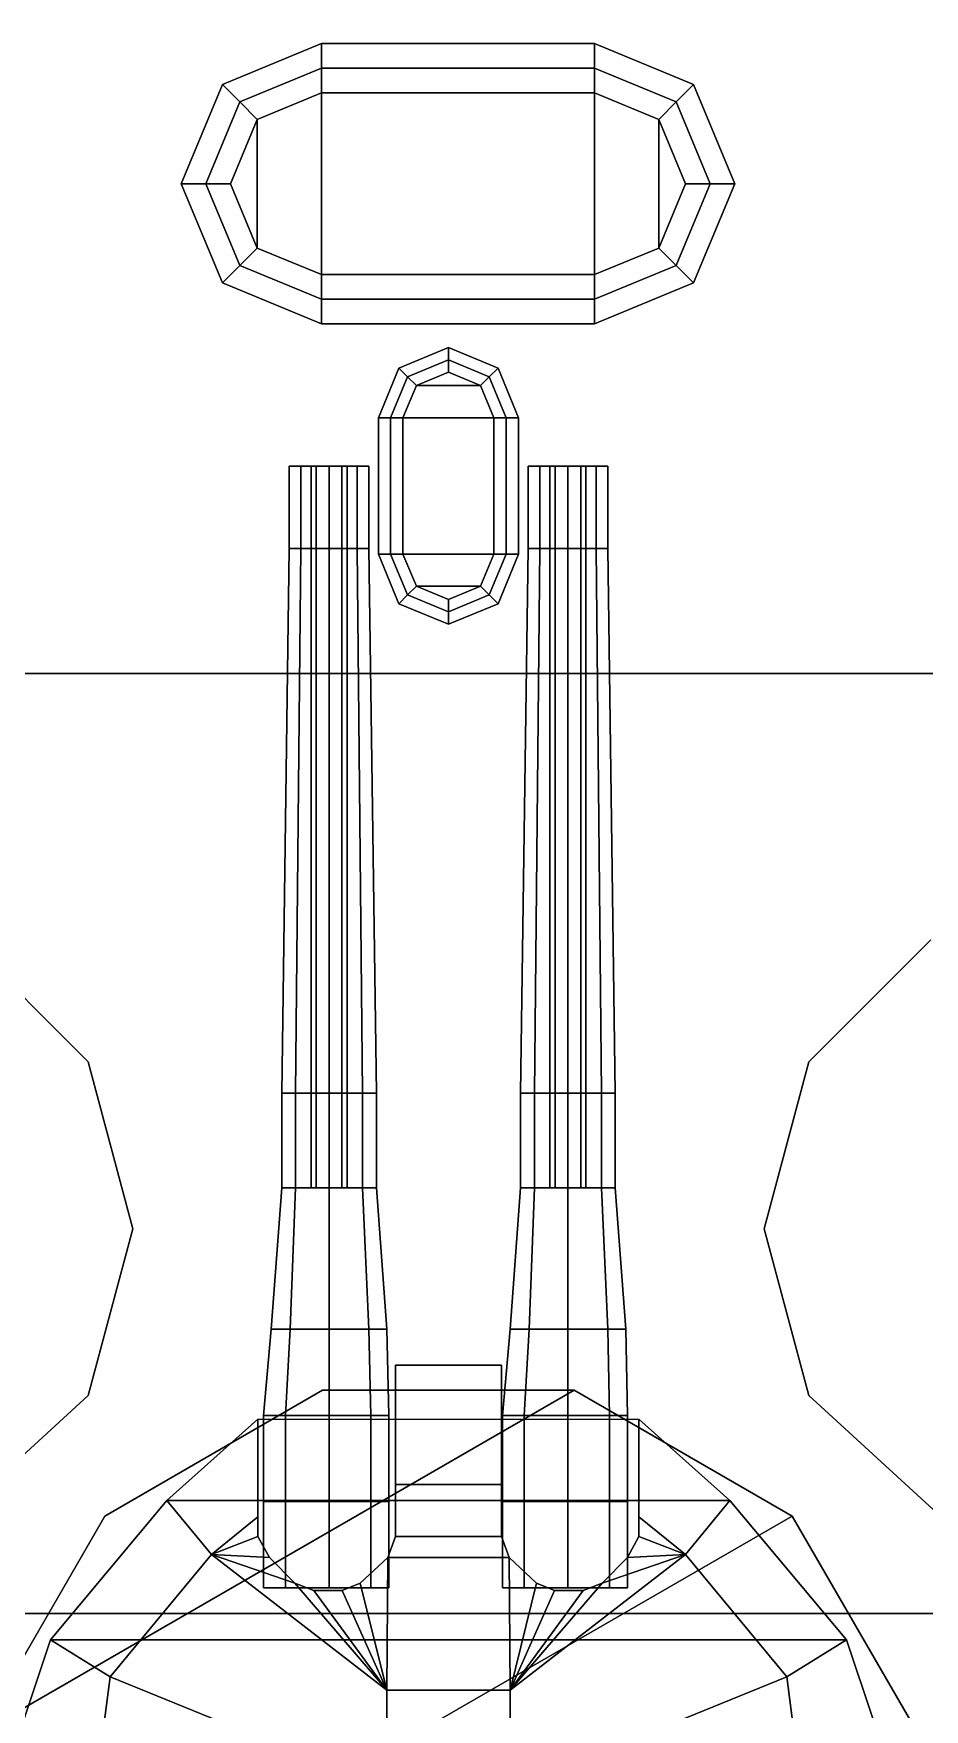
# Model space of a CAD drawing. Header units: millimetres. Extents: x -14 to 14, y -57 to 127.
# Drawn here: x -4.38 to 5.02, y 11.75 to 29.44 of the extents above; entities that cross this region are included whole.
import ezdxf

# ---------------------------------------------------------------- set-up
doc = ezdxf.new("R2010")
doc.units = ezdxf.units.MM
for name, color, linetype in [('boat', 3, 'Continuous'), ('guns', 1, 'Continuous'), ('sleeve', 5, 'Continuous'), ('turret', 2, 'Continuous')]:
    doc.layers.add(name, color=color, linetype=linetype)

msp = doc.modelspace()

# ---------------------------------------------------------------- linework, layer by layer
for points in [[(8.35, 32.66, 4.52), (-8.35, 32.66, 4.52), (-8.84, 22.68, 4.2), (8.84, 22.68, 4.2)], [(-5.71, 32.66, -4.35), (5.71, 32.66, -4.35), (7.12, 22.68, -4.35), (-7.12, 22.68, -4.35)], [(-7.12, 22.68, -4.35), (7.12, 22.68, -4.35), (12.39, 12.76, -4.35), (-12.39, 12.76, -4.35)], [(8.84, 22.68, 4.2), (-8.84, 22.68, 4.2), (-8.84, 12.76, 3.99), (8.84, 12.76, 3.99)], [(-3.802, 18.58, 5.16), (-5.09, 19.868, 5.16), (-5.09, 19.868, 4.14), (-3.802, 18.58, 4.11)], [(-5.09, 19.868, 5.16), (-3.802, 18.58, 5.16), (-3.802, 18.58, 4.11), (-5.09, 19.868, 4.14)], [(3.802, 18.58, 5.16), (5.09, 19.868, 5.16), (5.09, 19.868, 4.14), (3.802, 18.58, 4.11)], [(5.09, 19.868, 5.16), (3.802, 18.58, 5.16), (3.802, 18.58, 4.11), (5.09, 19.868, 4.14)], [(-3.33, 16.82, 5.16), (-3.802, 18.58, 5.16), (-3.802, 18.58, 4.11), (-3.33, 16.82, 4.07)], [(-3.802, 18.58, 5.16), (-3.33, 16.82, 5.16), (-3.33, 16.82, 4.07), (-3.802, 18.58, 4.11)], [(3.33, 16.82, 5.16), (3.802, 18.58, 5.16), (3.802, 18.58, 4.11), (3.33, 16.82, 4.07)], [(3.802, 18.58, 5.16), (3.33, 16.82, 5.16), (3.33, 16.82, 4.07), (3.802, 18.58, 4.11)], [(-3.802, 15.06, 5.16), (-3.33, 16.82, 5.16), (-3.33, 16.82, 4.07), (-3.802, 15.06, 4.03)], [(-3.33, 16.82, 5.16), (-3.802, 15.06, 5.16), (-3.802, 15.06, 4.03), (-3.33, 16.82, 4.07)], [(3.802, 15.06, 5.16), (3.33, 16.82, 5.16), (3.33, 16.82, 4.07), (3.802, 15.06, 4.03)], [(3.33, 16.82, 5.16), (3.802, 15.06, 5.16), (3.802, 15.06, 4.03), (3.33, 16.82, 4.07)], [(-5.24, 13.74, 5), (-3.802, 15.06, 5.16), (-3.802, 15.06, 4.03), (-5.24, 13.74, 4)], [(-3.802, 15.06, 5.16), (-5.24, 13.74, 5), (-5.24, 13.74, 4), (-3.802, 15.06, 4.03)], [(-4.955, 11.488, 9.04), (1.328, 15.115, 9.04), (-1.328, 15.115, 9.04), (-3.627, 13.787, 9.04)], [(-4.955, 8.832, 9.04), (3.627, 13.787, 9.04), (1.328, 15.115, 9.04), (-4.955, 11.488, 9.04)], [(-1.328, 15.115, 3.99), (-3.627, 13.787, 3.99), (-3.627, 13.787, 9.04), (-1.328, 15.115, 9.04)], [(1.328, 15.115, 3.99), (-1.328, 15.115, 3.99), (-1.328, 15.115, 9.04), (1.328, 15.115, 9.04)], [(3.627, 13.787, 3.99), (1.328, 15.115, 3.99), (1.328, 15.115, 9.04), (3.627, 13.787, 9.04)], [(5.24, 13.74, 5), (3.802, 15.06, 5.16), (3.802, 15.06, 4.03), (5.24, 13.74, 4)], [(3.802, 15.06, 5.16), (5.24, 13.74, 5), (5.24, 13.74, 4), (3.802, 15.06, 4.03)], [(-3.627, 6.533, 9.04), (4.955, 11.488, 9.04), (3.627, 13.787, 9.04), (-4.955, 8.832, 9.04)], [(-3.627, 13.787, 3.99), (-4.955, 11.488, 3.99), (-4.955, 11.488, 9.04), (-3.627, 13.787, 9.04)], [(4.955, 11.488, 3.99), (3.627, 13.787, 3.99), (3.627, 13.787, 9.04), (4.955, 11.488, 9.04)], [(-12.39, 12.76, -4.35), (12.39, 12.76, -4.35), (12.39, 2.72, -4.35), (-12.39, 2.72, -4.35)], [(8.84, 12.76, 3.99), (-8.84, 12.76, 3.99), (-8.84, 2.72, 3.99), (8.84, 2.72, 3.99)]]:
    msp.add_3dface(points)
at = {"layer": 'boat'}
for points in [[(-1.34, 29.33, 5.46), (-1.34, 29.33, 5.16), (-2.386, 28.896, 5.16), (-2.386, 28.896, 5.46)], [(-1.34, 29.33, 5.16), (-1.34, 29.07, 5.01), (-2.203, 28.713, 5.01), (-2.386, 28.896, 5.16)], [(-1.34, 29.07, 5.61), (-1.34, 29.33, 5.46), (-2.386, 28.896, 5.46), (-2.203, 28.713, 5.61)], [(-1.34, 29.07, 5.01), (-1.34, 29.33, 4.86), (-2.386, 28.896, 4.86), (-2.203, 28.713, 5.01)], [(-1.34, 29.33, 4.56), (-1.34, 29.07, 4.41), (-2.203, 28.713, 4.41), (-2.386, 28.896, 4.56)], [(-1.34, 29.33, 4.86), (-1.34, 29.33, 4.56), (-2.386, 28.896, 4.56), (-2.386, 28.896, 4.86)], [(-1.34, 29.33, 5.16), (-1.34, 29.33, 5.46), (1.54, 29.33, 5.46), (1.54, 29.33, 5.16)], [(-1.34, 29.33, 5.46), (-1.34, 29.07, 5.61), (1.54, 29.07, 5.61), (1.54, 29.33, 5.46)], [(-1.34, 29.07, 5.01), (-1.34, 29.33, 5.16), (1.54, 29.33, 5.16), (1.54, 29.07, 5.01)], [(-1.34, 29.07, 4.41), (-1.34, 29.33, 4.56), (1.54, 29.33, 4.56), (1.54, 29.07, 4.41)], [(-1.34, 29.33, 4.86), (-1.34, 29.07, 5.01), (1.54, 29.07, 5.01), (1.54, 29.33, 4.86)], [(-1.34, 29.33, 4.56), (-1.34, 29.33, 4.86), (1.54, 29.33, 4.86), (1.54, 29.33, 4.56)], [(2.586, 28.896, 5.46), (2.586, 28.896, 5.16), (1.54, 29.33, 5.16), (1.54, 29.33, 5.46)], [(2.403, 28.713, 5.61), (2.586, 28.896, 5.46), (1.54, 29.33, 5.46), (1.54, 29.07, 5.61)], [(2.586, 28.896, 5.16), (2.403, 28.713, 5.01), (1.54, 29.07, 5.01), (1.54, 29.33, 5.16)], [(2.586, 28.896, 4.56), (2.403, 28.713, 4.41), (1.54, 29.07, 4.41), (1.54, 29.33, 4.56)], [(2.403, 28.713, 5.01), (2.586, 28.896, 4.86), (1.54, 29.33, 4.86), (1.54, 29.07, 5.01)], [(2.586, 28.896, 4.86), (2.586, 28.896, 4.56), (1.54, 29.33, 4.56), (1.54, 29.33, 4.86)], [(-1.34, 29.07, 5.01), (-1.34, 28.81, 5.16), (-2.019, 28.529, 5.16), (-2.203, 28.713, 5.01)], [(-1.34, 28.81, 5.46), (-1.34, 29.07, 5.61), (-2.203, 28.713, 5.61), (-2.019, 28.529, 5.46)], [(-1.34, 28.81, 4.86), (-1.34, 29.07, 5.01), (-2.203, 28.713, 5.01), (-2.019, 28.529, 4.86)], [(-1.34, 29.07, 4.41), (-1.34, 28.81, 4.56), (-2.019, 28.529, 4.56), (-2.203, 28.713, 4.41)], [(-1.34, 29.07, 5.61), (-1.34, 28.81, 5.46), (1.54, 28.81, 5.46), (1.54, 29.07, 5.61)], [(-1.34, 28.81, 5.16), (-1.34, 29.07, 5.01), (1.54, 29.07, 5.01), (1.54, 28.81, 5.16)], [(-1.34, 28.81, 4.56), (-1.34, 29.07, 4.41), (1.54, 29.07, 4.41), (1.54, 28.81, 4.56)], [(-1.34, 29.07, 5.01), (-1.34, 28.81, 4.86), (1.54, 28.81, 4.86), (1.54, 29.07, 5.01)], [(2.219, 28.529, 5.46), (2.403, 28.713, 5.61), (1.54, 29.07, 5.61), (1.54, 28.81, 5.46)], [(2.403, 28.713, 5.01), (2.219, 28.529, 5.16), (1.54, 28.81, 5.16), (1.54, 29.07, 5.01)], [(2.403, 28.713, 4.41), (2.219, 28.529, 4.56), (1.54, 28.81, 4.56), (1.54, 29.07, 4.41)], [(2.219, 28.529, 4.86), (2.403, 28.713, 5.01), (1.54, 29.07, 5.01), (1.54, 28.81, 4.86)], [(-2.386, 28.896, 5.16), (-2.203, 28.713, 5.01), (-2.56, 27.85, 5.01), (-2.82, 27.85, 5.16)], [(-2.386, 28.896, 5.46), (-2.386, 28.896, 5.16), (-2.82, 27.85, 5.16), (-2.82, 27.85, 5.46)], [(-2.203, 28.713, 5.61), (-2.386, 28.896, 5.46), (-2.82, 27.85, 5.46), (-2.56, 27.85, 5.61)], [(-2.203, 28.713, 5.01), (-2.386, 28.896, 4.86), (-2.82, 27.85, 4.86), (-2.56, 27.85, 5.01)], [(-2.386, 28.896, 4.86), (-2.386, 28.896, 4.56), (-2.82, 27.85, 4.56), (-2.82, 27.85, 4.86)], [(-2.386, 28.896, 4.56), (-2.203, 28.713, 4.41), (-2.56, 27.85, 4.41), (-2.82, 27.85, 4.56)], [(2.76, 27.85, 5.61), (3.02, 27.85, 5.46), (2.586, 28.896, 5.46), (2.403, 28.713, 5.61)], [(3.02, 27.85, 5.16), (2.76, 27.85, 5.01), (2.403, 28.713, 5.01), (2.586, 28.896, 5.16)], [(3.02, 27.85, 4.56), (2.76, 27.85, 4.41), (2.403, 28.713, 4.41), (2.586, 28.896, 4.56)], [(2.76, 27.85, 5.01), (3.02, 27.85, 4.86), (2.586, 28.896, 4.86), (2.403, 28.713, 5.01)], [(3.02, 27.85, 5.46), (3.02, 27.85, 5.16), (2.586, 28.896, 5.16), (2.586, 28.896, 5.46)], [(3.02, 27.85, 4.86), (3.02, 27.85, 4.56), (2.586, 28.896, 4.56), (2.586, 28.896, 4.86)], [(-2.203, 28.713, 5.01), (-2.019, 28.529, 5.16), (-2.3, 27.85, 5.16), (-2.56, 27.85, 5.01)], [(-2.019, 28.529, 5.46), (-2.203, 28.713, 5.61), (-2.56, 27.85, 5.61), (-2.3, 27.85, 5.46)], [(-2.019, 28.529, 4.86), (-2.203, 28.713, 5.01), (-2.56, 27.85, 5.01), (-2.3, 27.85, 4.86)], [(-2.203, 28.713, 4.41), (-2.019, 28.529, 4.56), (-2.3, 27.85, 4.56), (-2.56, 27.85, 4.41)], [(-1.34, 28.81, 5.16), (-1.34, 28.81, 5.46), (-2.019, 28.529, 5.46), (-2.019, 28.529, 5.16)], [(-2.019, 27.171, 5.16), (-1.34, 26.89, 5.16), (-1.34, 28.81, 5.16), (-2.019, 28.529, 5.16)], [(-2.019, 28.529, 5.16), (-1.34, 28.81, 5.16), (-1.34, 26.89, 5.16), (-2.019, 27.171, 5.16)], [(-1.34, 28.81, 4.56), (-1.34, 28.81, 4.86), (-2.019, 28.529, 4.86), (-2.019, 28.529, 4.56)], [(-1.34, 28.81, 5.46), (-1.34, 28.81, 5.16), (1.54, 28.81, 5.16), (1.54, 28.81, 5.46)], [(-1.34, 28.81, 5.16), (1.54, 28.81, 5.16), (1.54, 26.89, 5.16), (-1.34, 26.89, 5.16)], [(-1.34, 26.89, 5.16), (1.54, 26.89, 5.16), (1.54, 28.81, 5.16), (-1.34, 28.81, 5.16)], [(-1.34, 28.81, 4.86), (-1.34, 28.81, 4.56), (1.54, 28.81, 4.56), (1.54, 28.81, 4.86)], [(2.219, 28.529, 5.16), (2.219, 28.529, 5.46), (1.54, 28.81, 5.46), (1.54, 28.81, 5.16)], [(2.219, 28.529, 5.16), (1.54, 28.81, 5.16), (1.54, 26.89, 5.16), (2.219, 27.171, 5.16)], [(2.219, 27.171, 5.16), (1.54, 26.89, 5.16), (1.54, 28.81, 5.16), (2.219, 28.529, 5.16)], [(2.219, 28.529, 4.56), (2.219, 28.529, 4.86), (1.54, 28.81, 4.86), (1.54, 28.81, 4.56)], [(2.5, 27.85, 5.46), (2.76, 27.85, 5.61), (2.403, 28.713, 5.61), (2.219, 28.529, 5.46)], [(2.76, 27.85, 5.01), (2.5, 27.85, 5.16), (2.219, 28.529, 5.16), (2.403, 28.713, 5.01)], [(2.76, 27.85, 4.41), (2.5, 27.85, 4.56), (2.219, 28.529, 4.56), (2.403, 28.713, 4.41)], [(2.5, 27.85, 4.86), (2.76, 27.85, 5.01), (2.403, 28.713, 5.01), (2.219, 28.529, 4.86)], [(-2.019, 28.529, 5.16), (-2.019, 28.529, 5.46), (-2.3, 27.85, 5.46), (-2.3, 27.85, 5.16)], [(-2.3, 27.85, 5.16), (-2.019, 28.529, 5.16), (-2.019, 27.171, 5.16), (-2.3, 27.85, 5.16)], [(-2.3, 27.85, 5.16), (-2.019, 27.171, 5.16), (-2.019, 28.529, 5.16), (-2.3, 27.85, 5.16)], [(-2.019, 28.529, 4.56), (-2.019, 28.529, 4.86), (-2.3, 27.85, 4.86), (-2.3, 27.85, 4.56)], [(2.5, 27.85, 5.16), (2.5, 27.85, 5.46), (2.219, 28.529, 5.46), (2.219, 28.529, 5.16)], [(2.5, 27.85, 5.16), (2.219, 28.529, 5.16), (2.219, 27.171, 5.16), (2.5, 27.85, 5.16)], [(2.5, 27.85, 5.16), (2.219, 27.171, 5.16), (2.219, 28.529, 5.16), (2.5, 27.85, 5.16)], [(2.5, 27.85, 4.56), (2.5, 27.85, 4.86), (2.219, 28.529, 4.86), (2.219, 28.529, 4.56)], [(-2.82, 27.85, 5.16), (-2.56, 27.85, 5.01), (-2.203, 26.987, 5.01), (-2.386, 26.804, 5.16)], [(-2.82, 27.85, 5.46), (-2.82, 27.85, 5.16), (-2.386, 26.804, 5.16), (-2.386, 26.804, 5.46)], [(-2.56, 27.85, 5.61), (-2.82, 27.85, 5.46), (-2.386, 26.804, 5.46), (-2.203, 26.987, 5.61)], [(-2.56, 27.85, 5.01), (-2.82, 27.85, 4.86), (-2.386, 26.804, 4.86), (-2.203, 26.987, 5.01)], [(-2.82, 27.85, 4.86), (-2.82, 27.85, 4.56), (-2.386, 26.804, 4.56), (-2.386, 26.804, 4.86)], [(-2.82, 27.85, 4.56), (-2.56, 27.85, 4.41), (-2.203, 26.987, 4.41), (-2.386, 26.804, 4.56)], [(-2.56, 27.85, 5.01), (-2.3, 27.85, 5.16), (-2.019, 27.171, 5.16), (-2.203, 26.987, 5.01)], [(-2.3, 27.85, 5.46), (-2.56, 27.85, 5.61), (-2.203, 26.987, 5.61), (-2.019, 27.171, 5.46)], [(-2.3, 27.85, 4.86), (-2.56, 27.85, 5.01), (-2.203, 26.987, 5.01), (-2.019, 27.171, 4.86)], [(-2.56, 27.85, 4.41), (-2.3, 27.85, 4.56), (-2.019, 27.171, 4.56), (-2.203, 26.987, 4.41)], [(-2.3, 27.85, 5.16), (-2.3, 27.85, 5.46), (-2.019, 27.171, 5.46), (-2.019, 27.171, 5.16)], [(-2.3, 27.85, 4.56), (-2.3, 27.85, 4.86), (-2.019, 27.171, 4.86), (-2.019, 27.171, 4.56)], [(2.219, 27.171, 5.46), (2.403, 26.987, 5.61), (2.76, 27.85, 5.61), (2.5, 27.85, 5.46)], [(2.219, 27.171, 5.16), (2.219, 27.171, 5.46), (2.5, 27.85, 5.46), (2.5, 27.85, 5.16)], [(2.403, 26.987, 5.01), (2.219, 27.171, 5.16), (2.5, 27.85, 5.16), (2.76, 27.85, 5.01)], [(2.403, 26.987, 4.41), (2.219, 27.171, 4.56), (2.5, 27.85, 4.56), (2.76, 27.85, 4.41)], [(2.219, 27.171, 4.56), (2.219, 27.171, 4.86), (2.5, 27.85, 4.86), (2.5, 27.85, 4.56)], [(2.219, 27.171, 4.86), (2.403, 26.987, 5.01), (2.76, 27.85, 5.01), (2.5, 27.85, 4.86)], [(2.403, 26.987, 5.61), (2.586, 26.804, 5.46), (3.02, 27.85, 5.46), (2.76, 27.85, 5.61)], [(2.586, 26.804, 5.16), (2.403, 26.987, 5.01), (2.76, 27.85, 5.01), (3.02, 27.85, 5.16)], [(2.586, 26.804, 4.56), (2.403, 26.987, 4.41), (2.76, 27.85, 4.41), (3.02, 27.85, 4.56)], [(2.403, 26.987, 5.01), (2.586, 26.804, 4.86), (3.02, 27.85, 4.86), (2.76, 27.85, 5.01)], [(2.586, 26.804, 5.46), (2.586, 26.804, 5.16), (3.02, 27.85, 5.16), (3.02, 27.85, 5.46)], [(2.586, 26.804, 4.86), (2.586, 26.804, 4.56), (3.02, 27.85, 4.56), (3.02, 27.85, 4.86)], [(-2.203, 26.987, 5.01), (-2.019, 27.171, 5.16), (-1.34, 26.89, 5.16), (-1.34, 26.63, 5.01)], [(-2.019, 27.171, 5.46), (-2.203, 26.987, 5.61), (-1.34, 26.63, 5.61), (-1.34, 26.89, 5.46)], [(-2.019, 27.171, 4.86), (-2.203, 26.987, 5.01), (-1.34, 26.63, 5.01), (-1.34, 26.89, 4.86)], [(-2.203, 26.987, 4.41), (-2.019, 27.171, 4.56), (-1.34, 26.89, 4.56), (-1.34, 26.63, 4.41)], [(-2.019, 27.171, 5.16), (-2.019, 27.171, 5.46), (-1.34, 26.89, 5.46), (-1.34, 26.89, 5.16)], [(-2.019, 27.171, 4.56), (-2.019, 27.171, 4.86), (-1.34, 26.89, 4.86), (-1.34, 26.89, 4.56)], [(1.54, 26.89, 5.46), (1.54, 26.63, 5.61), (2.403, 26.987, 5.61), (2.219, 27.171, 5.46)], [(1.54, 26.89, 5.16), (1.54, 26.89, 5.46), (2.219, 27.171, 5.46), (2.219, 27.171, 5.16)], [(1.54, 26.63, 5.01), (1.54, 26.89, 5.16), (2.219, 27.171, 5.16), (2.403, 26.987, 5.01)], [(1.54, 26.63, 4.41), (1.54, 26.89, 4.56), (2.219, 27.171, 4.56), (2.403, 26.987, 4.41)], [(1.54, 26.89, 4.56), (1.54, 26.89, 4.86), (2.219, 27.171, 4.86), (2.219, 27.171, 4.56)], [(1.54, 26.89, 4.86), (1.54, 26.63, 5.01), (2.403, 26.987, 5.01), (2.219, 27.171, 4.86)], [(-2.386, 26.804, 5.16), (-2.203, 26.987, 5.01), (-1.34, 26.63, 5.01), (-1.34, 26.37, 5.16)], [(-2.203, 26.987, 5.61), (-2.386, 26.804, 5.46), (-1.34, 26.37, 5.46), (-1.34, 26.63, 5.61)], [(-2.203, 26.987, 5.01), (-2.386, 26.804, 4.86), (-1.34, 26.37, 4.86), (-1.34, 26.63, 5.01)], [(-2.386, 26.804, 4.56), (-2.203, 26.987, 4.41), (-1.34, 26.63, 4.41), (-1.34, 26.37, 4.56)], [(-1.34, 26.63, 5.01), (-1.34, 26.89, 5.16), (1.54, 26.89, 5.16), (1.54, 26.63, 5.01)], [(-1.34, 26.89, 5.16), (-1.34, 26.89, 5.46), (1.54, 26.89, 5.46), (1.54, 26.89, 5.16)], [(-1.34, 26.89, 5.46), (-1.34, 26.63, 5.61), (1.54, 26.63, 5.61), (1.54, 26.89, 5.46)], [(-1.34, 26.89, 4.86), (-1.34, 26.63, 5.01), (1.54, 26.63, 5.01), (1.54, 26.89, 4.86)], [(-1.34, 26.89, 4.56), (-1.34, 26.89, 4.86), (1.54, 26.89, 4.86), (1.54, 26.89, 4.56)], [(-1.34, 26.63, 4.41), (-1.34, 26.89, 4.56), (1.54, 26.89, 4.56), (1.54, 26.63, 4.41)], [(1.54, 26.63, 5.61), (1.54, 26.37, 5.46), (2.586, 26.804, 5.46), (2.403, 26.987, 5.61)], [(1.54, 26.37, 5.16), (1.54, 26.63, 5.01), (2.403, 26.987, 5.01), (2.586, 26.804, 5.16)], [(1.54, 26.37, 4.56), (1.54, 26.63, 4.41), (2.403, 26.987, 4.41), (2.586, 26.804, 4.56)], [(1.54, 26.63, 5.01), (1.54, 26.37, 4.86), (2.586, 26.804, 4.86), (2.403, 26.987, 5.01)], [(-2.386, 26.804, 5.46), (-2.386, 26.804, 5.16), (-1.34, 26.37, 5.16), (-1.34, 26.37, 5.46)], [(-2.386, 26.804, 4.86), (-2.386, 26.804, 4.56), (-1.34, 26.37, 4.56), (-1.34, 26.37, 4.86)], [(1.54, 26.37, 5.46), (1.54, 26.37, 5.16), (2.586, 26.804, 5.16), (2.586, 26.804, 5.46)], [(1.54, 26.37, 4.86), (1.54, 26.37, 4.56), (2.586, 26.804, 4.56), (2.586, 26.804, 4.86)], [(-1.34, 26.37, 5.16), (-1.34, 26.63, 5.01), (1.54, 26.63, 5.01), (1.54, 26.37, 5.16)], [(-1.34, 26.63, 5.61), (-1.34, 26.37, 5.46), (1.54, 26.37, 5.46), (1.54, 26.63, 5.61)], [(-1.34, 26.63, 5.01), (-1.34, 26.37, 4.86), (1.54, 26.37, 4.86), (1.54, 26.63, 5.01)], [(-1.34, 26.37, 4.56), (-1.34, 26.63, 4.41), (1.54, 26.63, 4.41), (1.54, 26.37, 4.56)], [(-1.34, 26.37, 5.46), (-1.34, 26.37, 5.16), (1.54, 26.37, 5.16), (1.54, 26.37, 5.46)], [(-1.34, 26.37, 4.86), (-1.34, 26.37, 4.56), (1.54, 26.37, 4.56), (1.54, 26.37, 4.86)], [(0, 25.99, 4.61), (0, 26.12, 4.535), (-0.523, 25.903, 4.535), (-0.431, 25.811, 4.61)], [(0, 26.12, 4.385), (0, 25.99, 4.31), (-0.431, 25.811, 4.31), (-0.523, 25.903, 4.385)], [(0, 26.12, 4.535), (0, 26.12, 4.385), (-0.523, 25.903, 4.385), (-0.523, 25.903, 4.535)], [(0.431, 25.811, 4.61), (0.523, 25.903, 4.535), (0, 26.12, 4.535), (0, 25.99, 4.61)], [(0.523, 25.903, 4.385), (0.431, 25.811, 4.31), (0, 25.99, 4.31), (0, 26.12, 4.385)], [(0.523, 25.903, 4.535), (0.523, 25.903, 4.385), (0, 26.12, 4.385), (0, 26.12, 4.535)], [(-0.523, 25.903, 4.535), (-0.523, 25.903, 4.385), (-0.74, 25.38, 4.385), (-0.74, 25.38, 4.535)], [(-0.431, 25.811, 4.61), (-0.523, 25.903, 4.535), (-0.74, 25.38, 4.535), (-0.61, 25.38, 4.61)], [(-0.523, 25.903, 4.385), (-0.431, 25.811, 4.31), (-0.61, 25.38, 4.31), (-0.74, 25.38, 4.385)], [(0, 25.86, 4.535), (0, 25.99, 4.61), (-0.431, 25.811, 4.61), (-0.339, 25.719, 4.535)], [(0, 25.99, 4.31), (0, 25.86, 4.385), (-0.339, 25.719, 4.385), (-0.431, 25.811, 4.31)], [(0, 25.86, 4.385), (0, 25.86, 4.535), (-0.339, 25.719, 4.535), (-0.339, 25.719, 4.385)], [(0, 25.86, 4.385), (-0.339, 25.719, 4.385), (0.339, 25.719, 4.385), (0, 25.86, 4.385)], [(0, 25.86, 4.385), (0.339, 25.719, 4.385), (-0.339, 25.719, 4.385), (0, 25.86, 4.385)], [(0.339, 25.719, 4.535), (0.431, 25.811, 4.61), (0, 25.99, 4.61), (0, 25.86, 4.535)], [(0.431, 25.811, 4.31), (0.339, 25.719, 4.385), (0, 25.86, 4.385), (0, 25.99, 4.31)], [(0.339, 25.719, 4.385), (0.339, 25.719, 4.535), (0, 25.86, 4.535), (0, 25.86, 4.385)], [(0.61, 25.38, 4.61), (0.74, 25.38, 4.535), (0.523, 25.903, 4.535), (0.431, 25.811, 4.61)], [(0.74, 25.38, 4.385), (0.61, 25.38, 4.31), (0.431, 25.811, 4.31), (0.523, 25.903, 4.385)], [(0.74, 25.38, 4.535), (0.74, 25.38, 4.385), (0.523, 25.903, 4.385), (0.523, 25.903, 4.535)], [(-0.339, 25.719, 4.535), (-0.431, 25.811, 4.61), (-0.61, 25.38, 4.61), (-0.48, 25.38, 4.535)], [(-0.431, 25.811, 4.31), (-0.339, 25.719, 4.385), (-0.48, 25.38, 4.385), (-0.61, 25.38, 4.31)], [(-0.339, 25.719, 4.385), (-0.48, 25.38, 4.385), (0.48, 25.38, 4.385), (0.339, 25.719, 4.385)], [(0.339, 25.719, 4.385), (0.48, 25.38, 4.385), (-0.48, 25.38, 4.385), (-0.339, 25.719, 4.385)], [(-0.339, 25.719, 4.385), (-0.339, 25.719, 4.535), (-0.48, 25.38, 4.535), (-0.48, 25.38, 4.385)], [(0.48, 25.38, 4.535), (0.61, 25.38, 4.61), (0.431, 25.811, 4.61), (0.339, 25.719, 4.535)], [(0.61, 25.38, 4.31), (0.48, 25.38, 4.385), (0.339, 25.719, 4.385), (0.431, 25.811, 4.31)], [(0.48, 25.38, 4.385), (0.48, 25.38, 4.535), (0.339, 25.719, 4.535), (0.339, 25.719, 4.385)], [(-0.74, 23.94, 4.385), (-0.74, 23.94, 4.535), (-0.74, 25.38, 4.535), (-0.74, 25.38, 4.385)], [(-0.74, 23.94, 4.535), (-0.61, 23.94, 4.61), (-0.61, 25.38, 4.61), (-0.74, 25.38, 4.535)], [(-0.61, 23.94, 4.31), (-0.74, 23.94, 4.385), (-0.74, 25.38, 4.385), (-0.61, 25.38, 4.31)], [(-0.61, 23.94, 4.61), (-0.48, 23.94, 4.535), (-0.48, 25.38, 4.535), (-0.61, 25.38, 4.61)], [(-0.48, 23.94, 4.385), (-0.61, 23.94, 4.31), (-0.61, 25.38, 4.31), (-0.48, 25.38, 4.385)], [(-0.48, 23.94, 4.385), (-0.48, 25.38, 4.385), (0.48, 25.38, 4.385), (0.48, 23.94, 4.385)], [(0.48, 23.94, 4.385), (0.48, 25.38, 4.385), (-0.48, 25.38, 4.385), (-0.48, 23.94, 4.385)], [(-0.48, 23.94, 4.535), (-0.48, 23.94, 4.385), (-0.48, 25.38, 4.385), (-0.48, 25.38, 4.535)], [(0.61, 23.94, 4.31), (0.48, 23.94, 4.385), (0.48, 25.38, 4.385), (0.61, 25.38, 4.31)], [(0.48, 23.94, 4.385), (0.48, 23.94, 4.535), (0.48, 25.38, 4.535), (0.48, 25.38, 4.385)], [(0.48, 23.94, 4.535), (0.61, 23.94, 4.61), (0.61, 25.38, 4.61), (0.48, 25.38, 4.535)], [(0.74, 23.94, 4.385), (0.61, 23.94, 4.31), (0.61, 25.38, 4.31), (0.74, 25.38, 4.385)], [(0.61, 23.94, 4.61), (0.74, 23.94, 4.535), (0.74, 25.38, 4.535), (0.61, 25.38, 4.61)], [(0.74, 23.94, 4.535), (0.74, 23.94, 4.385), (0.74, 25.38, 4.385), (0.74, 25.38, 4.535)], [(-0.74, 23.94, 4.535), (-0.74, 23.94, 4.385), (-0.523, 23.417, 4.385), (-0.523, 23.417, 4.535)], [(-0.74, 23.94, 4.385), (-0.61, 23.94, 4.31), (-0.431, 23.509, 4.31), (-0.523, 23.417, 4.385)], [(-0.61, 23.94, 4.61), (-0.74, 23.94, 4.535), (-0.523, 23.417, 4.535), (-0.431, 23.509, 4.61)], [(-0.61, 23.94, 4.31), (-0.48, 23.94, 4.385), (-0.339, 23.601, 4.385), (-0.431, 23.509, 4.31)], [(-0.48, 23.94, 4.535), (-0.61, 23.94, 4.61), (-0.431, 23.509, 4.61), (-0.339, 23.601, 4.535)], [(0.339, 23.601, 4.385), (0.48, 23.94, 4.385), (-0.48, 23.94, 4.385), (-0.339, 23.601, 4.385)], [(-0.339, 23.601, 4.385), (-0.48, 23.94, 4.385), (0.48, 23.94, 4.385), (0.339, 23.601, 4.385)], [(-0.48, 23.94, 4.385), (-0.48, 23.94, 4.535), (-0.339, 23.601, 4.535), (-0.339, 23.601, 4.385)], [(0.431, 23.509, 4.31), (0.339, 23.601, 4.385), (0.48, 23.94, 4.385), (0.61, 23.94, 4.31)], [(0.339, 23.601, 4.535), (0.431, 23.509, 4.61), (0.61, 23.94, 4.61), (0.48, 23.94, 4.535)], [(0.339, 23.601, 4.385), (0.339, 23.601, 4.535), (0.48, 23.94, 4.535), (0.48, 23.94, 4.385)], [(0.523, 23.417, 4.385), (0.431, 23.509, 4.31), (0.61, 23.94, 4.31), (0.74, 23.94, 4.385)], [(0.431, 23.509, 4.61), (0.523, 23.417, 4.535), (0.74, 23.94, 4.535), (0.61, 23.94, 4.61)], [(0.523, 23.417, 4.535), (0.523, 23.417, 4.385), (0.74, 23.94, 4.385), (0.74, 23.94, 4.535)], [(-0.431, 23.509, 4.31), (-0.339, 23.601, 4.385), (0, 23.46, 4.385), (0, 23.33, 4.31)], [(-0.339, 23.601, 4.535), (-0.431, 23.509, 4.61), (0, 23.33, 4.61), (0, 23.46, 4.535)], [(-0.339, 23.601, 4.385), (-0.339, 23.601, 4.535), (0, 23.46, 4.535), (0, 23.46, 4.385)], [(0, 23.46, 4.385), (-0.339, 23.601, 4.385), (0.339, 23.601, 4.385), (0, 23.46, 4.385)], [(0, 23.46, 4.385), (0.339, 23.601, 4.385), (-0.339, 23.601, 4.385), (0, 23.46, 4.385)], [(0, 23.33, 4.31), (0, 23.46, 4.385), (0.339, 23.601, 4.385), (0.431, 23.509, 4.31)], [(0, 23.46, 4.535), (0, 23.33, 4.61), (0.431, 23.509, 4.61), (0.339, 23.601, 4.535)], [(0, 23.46, 4.385), (0, 23.46, 4.535), (0.339, 23.601, 4.535), (0.339, 23.601, 4.385)], [(-0.523, 23.417, 4.385), (-0.431, 23.509, 4.31), (0, 23.33, 4.31), (0, 23.2, 4.385)], [(-0.431, 23.509, 4.61), (-0.523, 23.417, 4.535), (0, 23.2, 4.535), (0, 23.33, 4.61)], [(-0.523, 23.417, 4.535), (-0.523, 23.417, 4.385), (0, 23.2, 4.385), (0, 23.2, 4.535)], [(0, 23.2, 4.385), (0, 23.33, 4.31), (0.431, 23.509, 4.31), (0.523, 23.417, 4.385)], [(0, 23.33, 4.61), (0, 23.2, 4.535), (0.523, 23.417, 4.535), (0.431, 23.509, 4.61)], [(0, 23.2, 4.535), (0, 23.2, 4.385), (0.523, 23.417, 4.385), (0.523, 23.417, 4.535)]]:
    msp.add_3dface(points, dxfattribs=at)
at = {"layer": 'guns'}
for points in [[(-1.557, 24.87, 9.833), (-1.68, 24.87, 10.13), (-1.45, 24.87, 10.13), (-1.395, 24.87, 9.995)], [(-1.68, 24.87, 10.13), (-1.557, 24.87, 10.427), (-1.395, 24.87, 10.265), (-1.45, 24.87, 10.13)], [(-1.68, 24, 10.13), (-1.557, 24, 10.427), (-1.557, 24.87, 10.427), (-1.68, 24.87, 10.13)], [(-1.557, 24, 9.833), (-1.68, 24, 10.13), (-1.68, 24.87, 10.13), (-1.557, 24.87, 9.833)], [(-1.26, 24.87, 9.71), (-1.557, 24.87, 9.833), (-1.395, 24.87, 9.995), (-1.26, 24.87, 9.94)], [(-1.557, 24.87, 10.427), (-1.26, 24.87, 10.55), (-1.26, 24.87, 10.321), (-1.395, 24.87, 10.265)], [(-1.557, 24, 10.427), (-1.26, 24, 10.55), (-1.26, 24.87, 10.55), (-1.557, 24.87, 10.427)], [(-1.26, 24, 9.71), (-1.557, 24, 9.833), (-1.557, 24.87, 9.833), (-1.26, 24.87, 9.71)], [(-1.45, 17.25, 10.13), (-1.395, 17.25, 9.995), (-1.395, 24.87, 9.995), (-1.45, 24.87, 10.13)], [(-1.395, 17.25, 10.265), (-1.45, 17.25, 10.13), (-1.45, 24.87, 10.13), (-1.395, 24.87, 10.265)], [(-1.395, 17.25, 9.995), (-1.26, 17.25, 9.94), (-1.26, 24.87, 9.94), (-1.395, 24.87, 9.995)], [(-1.26, 17.25, 10.321), (-1.395, 17.25, 10.265), (-1.395, 24.87, 10.265), (-1.26, 24.87, 10.321)], [(-0.963, 24.87, 9.833), (-1.26, 24.87, 9.71), (-1.26, 24.87, 9.94), (-1.125, 24.87, 9.995)], [(-1.26, 24.87, 10.55), (-0.963, 24.87, 10.427), (-1.125, 24.87, 10.265), (-1.26, 24.87, 10.321)], [(-1.26, 17.25, 9.94), (-1.125, 17.25, 9.995), (-1.125, 24.87, 9.995), (-1.26, 24.87, 9.94)], [(-1.125, 17.25, 10.265), (-1.26, 17.25, 10.321), (-1.26, 24.87, 10.321), (-1.125, 24.87, 10.265)], [(-0.963, 24, 9.833), (-1.26, 24, 9.71), (-1.26, 24.87, 9.71), (-0.963, 24.87, 9.833)], [(-1.26, 24, 10.55), (-0.963, 24, 10.427), (-0.963, 24.87, 10.427), (-1.26, 24.87, 10.55)], [(-0.963, 24.87, 10.427), (-0.84, 24.87, 10.13), (-1.069, 24.87, 10.13), (-1.125, 24.87, 10.265)], [(-0.84, 24.87, 10.13), (-0.963, 24.87, 9.833), (-1.125, 24.87, 9.995), (-1.069, 24.87, 10.13)], [(-1.125, 17.25, 9.995), (-1.069, 17.25, 10.13), (-1.069, 24.87, 10.13), (-1.125, 24.87, 9.995)], [(-1.069, 17.25, 10.13), (-1.125, 17.25, 10.265), (-1.125, 24.87, 10.265), (-1.069, 24.87, 10.13)], [(-0.84, 24, 10.13), (-0.963, 24, 9.833), (-0.963, 24.87, 9.833), (-0.84, 24.87, 10.13)], [(-0.963, 24, 10.427), (-0.84, 24, 10.13), (-0.84, 24.87, 10.13), (-0.963, 24.87, 10.427)], [(0.84, 24, 10.13), (0.963, 24, 10.427), (0.963, 24.87, 10.427), (0.84, 24.87, 10.13)], [(0.84, 24.87, 10.13), (0.963, 24.87, 10.427), (1.125, 24.87, 10.265), (1.07, 24.87, 10.13)], [(0.963, 24, 9.833), (0.84, 24, 10.13), (0.84, 24.87, 10.13), (0.963, 24.87, 9.833)], [(0.963, 24.87, 9.833), (0.84, 24.87, 10.13), (1.07, 24.87, 10.13), (1.125, 24.87, 9.995)], [(0.963, 24, 10.427), (1.26, 24, 10.55), (1.26, 24.87, 10.55), (0.963, 24.87, 10.427)], [(0.963, 24.87, 10.427), (1.26, 24.87, 10.55), (1.26, 24.87, 10.321), (1.125, 24.87, 10.265)], [(1.26, 24, 9.71), (0.963, 24, 9.833), (0.963, 24.87, 9.833), (1.26, 24.87, 9.71)], [(1.26, 24.87, 9.71), (0.963, 24.87, 9.833), (1.125, 24.87, 9.995), (1.26, 24.87, 9.94)], [(1.125, 17.25, 10.265), (1.07, 17.25, 10.13), (1.07, 24.87, 10.13), (1.125, 24.87, 10.265)], [(1.07, 17.25, 10.13), (1.125, 17.25, 9.995), (1.125, 24.87, 9.995), (1.07, 24.87, 10.13)], [(1.26, 17.25, 10.321), (1.125, 17.25, 10.265), (1.125, 24.87, 10.265), (1.26, 24.87, 10.321)], [(1.125, 17.25, 9.995), (1.26, 17.25, 9.94), (1.26, 24.87, 9.94), (1.125, 24.87, 9.995)], [(1.26, 24, 10.55), (1.557, 24, 10.427), (1.557, 24.87, 10.427), (1.26, 24.87, 10.55)], [(1.26, 24.87, 10.55), (1.557, 24.87, 10.427), (1.395, 24.87, 10.265), (1.26, 24.87, 10.321)], [(1.557, 24, 9.833), (1.26, 24, 9.71), (1.26, 24.87, 9.71), (1.557, 24.87, 9.833)], [(1.557, 24.87, 9.833), (1.26, 24.87, 9.71), (1.26, 24.87, 9.94), (1.395, 24.87, 9.995)], [(1.395, 17.25, 10.265), (1.26, 17.25, 10.321), (1.26, 24.87, 10.321), (1.395, 24.87, 10.265)], [(1.26, 17.25, 9.94), (1.395, 17.25, 9.995), (1.395, 24.87, 9.995), (1.26, 24.87, 9.94)], [(1.557, 24.87, 10.427), (1.68, 24.87, 10.13), (1.451, 24.87, 10.13), (1.395, 24.87, 10.265)], [(1.68, 24.87, 10.13), (1.557, 24.87, 9.833), (1.395, 24.87, 9.995), (1.451, 24.87, 10.13)], [(1.451, 17.25, 10.13), (1.395, 17.25, 10.265), (1.395, 24.87, 10.265), (1.451, 24.87, 10.13)], [(1.395, 17.25, 9.995), (1.451, 17.25, 10.13), (1.451, 24.87, 10.13), (1.395, 24.87, 9.995)], [(1.557, 24, 10.427), (1.68, 24, 10.13), (1.68, 24.87, 10.13), (1.557, 24.87, 10.427)], [(1.68, 24, 10.13), (1.557, 24, 9.833), (1.557, 24.87, 9.833), (1.68, 24.87, 10.13)], [(-1.68, 24, 10.13), (-1.557, 24, 9.833), (-1.614, 18.25, 9.776), (-1.76, 18.25, 10.13)], [(-1.557, 24, 10.427), (-1.68, 24, 10.13), (-1.76, 18.25, 10.13), (-1.614, 18.25, 10.484)], [(-1.557, 24, 9.833), (-1.26, 24, 9.71), (-1.26, 18.25, 9.63), (-1.614, 18.25, 9.776)], [(-1.26, 24, 10.55), (-1.557, 24, 10.427), (-1.614, 18.25, 10.484), (-1.26, 18.25, 10.63)], [(-0.963, 24, 10.427), (-1.26, 24, 10.55), (-1.26, 18.25, 10.63), (-0.906, 18.25, 10.484)], [(-1.26, 24, 9.71), (-0.963, 24, 9.833), (-0.906, 18.25, 9.776), (-1.26, 18.25, 9.63)], [(-0.84, 24, 10.13), (-0.963, 24, 10.427), (-0.906, 18.25, 10.484), (-0.76, 18.25, 10.13)], [(-0.963, 24, 9.833), (-0.84, 24, 10.13), (-0.76, 18.25, 10.13), (-0.906, 18.25, 9.776)], [(0.963, 24, 10.427), (0.84, 24, 10.13), (0.76, 18.25, 10.13), (0.906, 18.25, 10.484)], [(0.84, 24, 10.13), (0.963, 24, 9.833), (0.906, 18.25, 9.776), (0.76, 18.25, 10.13)], [(1.26, 24, 10.55), (0.963, 24, 10.427), (0.906, 18.25, 10.484), (1.26, 18.25, 10.63)], [(0.963, 24, 9.833), (1.26, 24, 9.71), (1.26, 18.25, 9.63), (0.906, 18.25, 9.776)], [(1.26, 24, 9.71), (1.557, 24, 9.833), (1.614, 18.25, 9.776), (1.26, 18.25, 9.63)], [(1.557, 24, 10.427), (1.26, 24, 10.55), (1.26, 18.25, 10.63), (1.614, 18.25, 10.484)], [(1.557, 24, 9.833), (1.68, 24, 10.13), (1.76, 18.25, 10.13), (1.614, 18.25, 9.776)], [(1.68, 24, 10.13), (1.557, 24, 10.427), (1.614, 18.25, 10.484), (1.76, 18.25, 10.13)], [(-1.76, 17.25, 10.13), (-1.614, 17.25, 10.484), (-1.614, 18.25, 10.484), (-1.76, 18.25, 10.13)], [(-1.614, 17.25, 9.776), (-1.76, 17.25, 10.13), (-1.76, 18.25, 10.13), (-1.614, 18.25, 9.776)], [(-1.614, 17.25, 10.484), (-1.26, 17.25, 10.63), (-1.26, 18.25, 10.63), (-1.614, 18.25, 10.484)], [(-1.26, 17.25, 9.63), (-1.614, 17.25, 9.776), (-1.614, 18.25, 9.776), (-1.26, 18.25, 9.63)], [(-0.906, 17.25, 9.776), (-1.26, 17.25, 9.63), (-1.26, 18.25, 9.63), (-0.906, 18.25, 9.776)], [(-1.26, 17.25, 10.63), (-0.906, 17.25, 10.484), (-0.906, 18.25, 10.484), (-1.26, 18.25, 10.63)], [(-0.76, 17.25, 10.13), (-0.906, 17.25, 9.776), (-0.906, 18.25, 9.776), (-0.76, 18.25, 10.13)], [(-0.906, 17.25, 10.484), (-0.76, 17.25, 10.13), (-0.76, 18.25, 10.13), (-0.906, 18.25, 10.484)], [(0.76, 17.25, 10.13), (0.906, 17.25, 10.484), (0.906, 18.25, 10.484), (0.76, 18.25, 10.13)], [(0.906, 17.25, 9.776), (0.76, 17.25, 10.13), (0.76, 18.25, 10.13), (0.906, 18.25, 9.776)], [(0.906, 17.25, 10.484), (1.26, 17.25, 10.63), (1.26, 18.25, 10.63), (0.906, 18.25, 10.484)], [(1.26, 17.25, 9.63), (0.906, 17.25, 9.776), (0.906, 18.25, 9.776), (1.26, 18.25, 9.63)], [(1.26, 17.25, 10.63), (1.614, 17.25, 10.484), (1.614, 18.25, 10.484), (1.26, 18.25, 10.63)], [(1.614, 17.25, 9.776), (1.26, 17.25, 9.63), (1.26, 18.25, 9.63), (1.614, 18.25, 9.776)], [(1.614, 17.25, 10.484), (1.76, 17.25, 10.13), (1.76, 18.25, 10.13), (1.614, 18.25, 10.484)], [(1.76, 17.25, 10.13), (1.614, 17.25, 9.776), (1.614, 18.25, 9.776), (1.76, 18.25, 10.13)]]:
    msp.add_3dface(points, dxfattribs=at)
at = {"layer": 'sleeve'}
for points in [[(-1.67, 15.76, 9.34), (-1.87, 15.76, 10.13), (-1.76, 17.25, 10.13), (-1.614, 17.25, 9.776)], [(-1.87, 15.76, 10.13), (-1.67, 15.76, 10.57), (-1.614, 17.25, 10.484), (-1.76, 17.25, 10.13)], [(-1.26, 15.76, 9.06), (-1.67, 15.76, 9.34), (-1.614, 17.25, 9.776), (-1.26, 17.25, 9.63)], [(-1.67, 15.76, 10.57), (-1.26, 15.76, 10.75), (-1.26, 17.25, 10.63), (-1.614, 17.25, 10.484)], [(-0.84, 15.76, 9.34), (-1.26, 15.76, 9.06), (-1.26, 17.25, 9.63), (-0.906, 17.25, 9.776)], [(-1.26, 15.76, 10.75), (-0.84, 15.76, 10.57), (-0.906, 17.25, 10.484), (-1.26, 17.25, 10.63)], [(-0.65, 15.76, 10.13), (-0.84, 15.76, 9.34), (-0.906, 17.25, 9.776), (-0.76, 17.25, 10.13)], [(-0.84, 15.76, 10.57), (-0.65, 15.76, 10.13), (-0.76, 17.25, 10.13), (-0.906, 17.25, 10.484)], [(0.65, 15.76, 10.13), (0.85, 15.76, 10.57), (0.906, 17.25, 10.484), (0.76, 17.25, 10.13)], [(0.85, 15.76, 9.34), (0.65, 15.76, 10.13), (0.76, 17.25, 10.13), (0.906, 17.25, 9.776)], [(0.85, 15.76, 10.57), (1.26, 15.76, 10.75), (1.26, 17.25, 10.63), (0.906, 17.25, 10.484)], [(1.26, 15.76, 9.06), (0.85, 15.76, 9.34), (0.906, 17.25, 9.776), (1.26, 17.25, 9.63)], [(1.26, 15.76, 10.75), (1.68, 15.76, 10.57), (1.614, 17.25, 10.484), (1.26, 17.25, 10.63)], [(1.68, 15.76, 9.34), (1.26, 15.76, 9.06), (1.26, 17.25, 9.63), (1.614, 17.25, 9.776)], [(1.68, 15.76, 10.57), (1.87, 15.76, 10.13), (1.76, 17.25, 10.13), (1.614, 17.25, 10.484)], [(1.87, 15.76, 10.13), (1.68, 15.76, 9.34), (1.614, 17.25, 9.776), (1.76, 17.25, 10.13)], [(-1.72, 14.85, 9.34), (-1.95, 14.85, 10.13), (-1.87, 15.76, 10.13), (-1.67, 15.76, 9.34)], [(-1.95, 14.85, 10.13), (-1.72, 14.85, 10.64), (-1.67, 15.76, 10.57), (-1.87, 15.76, 10.13)], [(-1.26, 14.85, 9.06), (-1.72, 14.85, 9.34), (-1.67, 15.76, 9.34), (-1.26, 15.76, 9.06)], [(-1.72, 14.85, 10.64), (-1.26, 14.85, 10.86), (-1.26, 15.76, 10.75), (-1.67, 15.76, 10.57)], [(-0.82, 14.85, 9.34), (-1.26, 14.85, 9.06), (-1.26, 15.76, 9.06), (-0.84, 15.76, 9.34)], [(-1.26, 14.85, 10.86), (-0.82, 14.85, 10.64), (-0.84, 15.76, 10.57), (-1.26, 15.76, 10.75)], [(-0.63, 14.85, 10.13), (-0.82, 14.85, 9.34), (-0.84, 15.76, 9.34), (-0.65, 15.76, 10.13)], [(-0.82, 14.85, 10.64), (-0.63, 14.85, 10.13), (-0.65, 15.76, 10.13), (-0.84, 15.76, 10.57)], [(0.57, 14.85, 10.13), (0.8, 14.85, 10.64), (0.85, 15.76, 10.57), (0.65, 15.76, 10.13)], [(0.8, 14.85, 9.34), (0.57, 14.85, 10.13), (0.65, 15.76, 10.13), (0.85, 15.76, 9.34)], [(0.8, 14.85, 10.64), (1.26, 14.85, 10.86), (1.26, 15.76, 10.75), (0.85, 15.76, 10.57)], [(1.26, 14.85, 9.06), (0.8, 14.85, 9.34), (0.85, 15.76, 9.34), (1.26, 15.76, 9.06)], [(1.26, 14.85, 10.86), (1.7, 14.85, 10.64), (1.68, 15.76, 10.57), (1.26, 15.76, 10.75)], [(1.7, 14.85, 9.34), (1.26, 14.85, 9.06), (1.26, 15.76, 9.06), (1.68, 15.76, 9.34)], [(1.7, 14.85, 10.64), (1.89, 14.85, 10.13), (1.87, 15.76, 10.13), (1.68, 15.76, 10.57)], [(1.89, 14.85, 10.13), (1.7, 14.85, 9.34), (1.68, 15.76, 9.34), (1.87, 15.76, 10.13)], [(-1.72, 13.94, 9.34), (-1.95, 13.94, 10.13), (-1.95, 14.85, 10.13), (-1.72, 14.85, 9.34)], [(-1.95, 13.94, 10.13), (-1.72, 13.94, 10.98), (-1.72, 14.85, 10.64), (-1.95, 14.85, 10.13)], [(-1.26, 13.94, 9.06), (-1.72, 13.94, 9.34), (-1.72, 14.85, 9.34), (-1.26, 14.85, 9.06)], [(-1.72, 13.94, 10.98), (-1.26, 13.94, 11.53), (-1.26, 14.85, 10.86), (-1.72, 14.85, 10.64)], [(-0.82, 13.94, 9.34), (-1.26, 13.94, 9.06), (-1.26, 14.85, 9.06), (-0.82, 14.85, 9.34)], [(-1.26, 13.94, 11.53), (-0.82, 13.94, 10.98), (-0.82, 14.85, 10.64), (-1.26, 14.85, 10.86)], [(-0.63, 13.94, 10.13), (-0.82, 13.94, 9.34), (-0.82, 14.85, 9.34), (-0.63, 14.85, 10.13)], [(-0.82, 13.94, 10.98), (-0.63, 13.94, 10.13), (-0.63, 14.85, 10.13), (-0.82, 14.85, 10.64)], [(0.57, 13.94, 10.13), (0.8, 13.94, 10.98), (0.8, 14.85, 10.64), (0.57, 14.85, 10.13)], [(0.8, 13.94, 9.34), (0.57, 13.94, 10.13), (0.57, 14.85, 10.13), (0.8, 14.85, 9.34)], [(0.8, 13.94, 10.98), (1.26, 13.94, 11.53), (1.26, 14.85, 10.86), (0.8, 14.85, 10.64)], [(1.26, 13.94, 9.06), (0.8, 13.94, 9.34), (0.8, 14.85, 9.34), (1.26, 14.85, 9.06)], [(1.26, 13.94, 11.53), (1.7, 13.94, 10.98), (1.7, 14.85, 10.64), (1.26, 14.85, 10.86)], [(1.7, 13.94, 9.34), (1.26, 13.94, 9.06), (1.26, 14.85, 9.06), (1.7, 14.85, 9.34)], [(1.7, 13.94, 10.98), (1.89, 13.94, 10.13), (1.89, 14.85, 10.13), (1.7, 14.85, 10.64)], [(1.89, 13.94, 10.13), (1.7, 13.94, 9.34), (1.7, 14.85, 9.34), (1.89, 14.85, 10.13)], [(-1.72, 13.03, 9.34), (-1.95, 13.03, 10.13), (-1.95, 13.94, 10.13), (-1.72, 13.94, 9.34)], [(-1.95, 13.03, 10.13), (-1.72, 13.03, 10.95), (-1.72, 13.94, 10.98), (-1.95, 13.94, 10.13)], [(-1.26, 13.03, 9.06), (-1.72, 13.03, 9.34), (-1.72, 13.94, 9.34), (-1.26, 13.94, 9.06)], [(-1.72, 13.03, 10.95), (-1.26, 13.03, 11.43), (-1.26, 13.94, 11.53), (-1.72, 13.94, 10.98)], [(-0.82, 13.03, 9.34), (-1.26, 13.03, 9.06), (-1.26, 13.94, 9.06), (-0.82, 13.94, 9.34)], [(-1.26, 13.03, 11.43), (-0.82, 13.03, 10.95), (-0.82, 13.94, 10.98), (-1.26, 13.94, 11.53)], [(-0.63, 13.03, 10.13), (-0.82, 13.03, 9.34), (-0.82, 13.94, 9.34), (-0.63, 13.94, 10.13)], [(-0.82, 13.03, 10.95), (-0.63, 13.03, 10.13), (-0.63, 13.94, 10.13), (-0.82, 13.94, 10.98)], [(0.57, 13.03, 10.13), (0.8, 13.03, 10.95), (0.8, 13.94, 10.98), (0.57, 13.94, 10.13)], [(0.8, 13.03, 9.34), (0.57, 13.03, 10.13), (0.57, 13.94, 10.13), (0.8, 13.94, 9.34)], [(0.8, 13.03, 10.95), (1.26, 13.03, 11.43), (1.26, 13.94, 11.53), (0.8, 13.94, 10.98)], [(1.26, 13.03, 9.06), (0.8, 13.03, 9.34), (0.8, 13.94, 9.34), (1.26, 13.94, 9.06)], [(1.26, 13.03, 11.43), (1.7, 13.03, 10.95), (1.7, 13.94, 10.98), (1.26, 13.94, 11.53)], [(1.7, 13.03, 9.34), (1.26, 13.03, 9.06), (1.26, 13.94, 9.06), (1.7, 13.94, 9.34)], [(1.7, 13.03, 10.95), (1.89, 13.03, 10.13), (1.89, 13.94, 10.13), (1.7, 13.94, 10.98)], [(1.89, 13.03, 10.13), (1.7, 13.03, 9.34), (1.7, 13.94, 9.34), (1.89, 13.94, 10.13)]]:
    msp.add_3dface(points, dxfattribs=at)
at = {"layer": 'turret'}
for points in [[(-0.56, 13.95, 9.04), (-0.56, 15.38, 9.04), (0.56, 15.38, 9.04), (0.56, 13.95, 9.04)], [(0.56, 14.12, 11.13), (0.56, 15.38, 9.04), (-0.56, 15.38, 9.04), (-0.56, 14.12, 11.13)], [(-0.56, 14.12, 11.13), (-0.56, 15.38, 9.04), (-0.56, 13.57, 9.04), (-0.56, 13.57, 11.37)], [(0.56, 13.57, 9.04), (0.56, 15.38, 9.04), (0.56, 14.12, 11.13), (0.56, 13.57, 11.368)], [(-2.97, 13.95, 9.04), (-2.01, 14.81, 9.04), (2.01, 14.81, 9.04), (2.97, 13.95, 9.04)], [(-2.01, 13.78, 11.13), (-2.01, 14.81, 9.04), (-2.97, 13.95, 9.04), (-2.5, 13.38, 11.13)], [(-2.01, 13.57, 9.04), (-2.01, 14.81, 9.04), (-2.01, 13.78, 11.13), (-2.01, 13.57, 11.37)], [(2.01, 14.81, 9.04), (2.01, 13.57, 9.04), (2.01, 13.57, 11.37), (2.01, 13.78, 11.13)], [(2.97, 13.95, 9.04), (2.01, 14.81, 9.04), (2.01, 13.78, 11.13), (2.5, 13.38, 11.13)], [(-0.56, 14.12, 11.13), (-0.56, 13.57, 11.37), (0.56, 13.57, 11.368), (0.56, 14.12, 11.13)], [(-4.2, 12.48, 9.04), (-2.97, 13.95, 9.04), (2.97, 13.95, 9.04), (4.2, 12.48, 9.04)], [(-2.5, 13.38, 11.13), (-2.97, 13.95, 9.04), (-4.2, 12.48, 9.04), (-3.57, 12.09, 11.2)], [(4.2, 12.48, 9.04), (2.97, 13.95, 9.04), (2.5, 13.38, 11.13), (3.57, 12.09, 11.2)], [(-2.01, 13.78, 11.13), (-2.5, 13.38, 11.13), (-2.01, 13.57, 11.37), (-2.01, 13.78, 11.13)], [(2.5, 13.38, 11.13), (2.01, 13.78, 11.13), (2.01, 13.57, 11.37), (2.5, 13.38, 11.13)], [(-2.01, 13.57, 11.37), (-2.5, 13.38, 11.13), (-1.89, 13.35, 11.46), (-2.01, 13.57, 11.37)], [(-1.89, 13.35, 9.04), (-2.01, 13.57, 9.04), (-2.01, 13.57, 11.37), (-1.89, 13.35, 11.46)], [(-0.56, 13.57, 11.37), (-0.64, 13.35, 11.46), (0.64, 13.35, 11.46), (0.56, 13.57, 11.37)], [(-0.56, 13.57, 9.04), (-0.64, 13.35, 9.04), (-0.64, 13.35, 11.46), (-0.56, 13.57, 11.37)], [(0.64, 13.35, 9.04), (0.56, 13.57, 9.04), (0.56, 13.57, 11.37), (0.64, 13.35, 11.46)], [(2.5, 13.38, 11.13), (2.01, 13.57, 11.37), (1.89, 13.35, 11.46), (2.5, 13.38, 11.13)], [(2.01, 13.57, 9.04), (1.89, 13.35, 9.04), (1.89, 13.35, 11.46), (2.01, 13.57, 11.37)], [(-0.65, 10.9, 11.77), (-0.65, 11.95, 11.62), (-2.5, 13.38, 11.13), (-3.57, 12.09, 11.2)], [(-1.89, 13.35, 11.46), (-2.5, 13.38, 11.13), (-1.62, 13.08, 11.49), (-1.89, 13.35, 11.46)], [(-1.62, 13.08, 11.49), (-2.5, 13.38, 11.13), (-0.65, 11.95, 11.62), (-1.62, 13.08, 11.49)], [(-1.62, 13.08, 9.04), (-1.89, 13.35, 9.04), (-1.89, 13.35, 11.46), (-1.62, 13.08, 11.49)], [(-0.64, 13.35, 11.46), (-0.93, 13.08, 11.49), (-0.65, 11.95, 11.62), (-0.64, 13.35, 11.46)], [(-0.64, 13.35, 9.04), (-0.93, 13.08, 9.04), (-0.93, 13.08, 11.49), (-0.64, 13.35, 11.46)], [(-0.64, 13.35, 11.46), (-0.65, 11.95, 11.62), (0.65, 11.95, 11.62), (0.64, 13.35, 11.46)], [(0.93, 13.08, 11.49), (0.64, 13.35, 11.46), (0.65, 11.95, 11.62), (0.93, 13.08, 11.49)], [(0.93, 13.08, 9.04), (0.64, 13.35, 9.04), (0.64, 13.35, 11.46), (0.93, 13.08, 11.49)], [(2.5, 13.38, 11.13), (1.62, 13.08, 11.49), (0.65, 11.95, 11.62), (2.5, 13.38, 11.13)], [(3.57, 12.09, 11.2), (2.5, 13.38, 11.13), (0.65, 11.95, 11.62), (0.65, 10.9, 11.77)], [(2.5, 13.38, 11.13), (1.89, 13.35, 11.46), (1.62, 13.08, 11.49), (2.5, 13.38, 11.13)], [(1.89, 13.35, 9.04), (1.62, 13.08, 9.04), (1.62, 13.08, 11.49), (1.89, 13.35, 11.46)], [(-1.42, 13, 11.5), (-1.62, 13.08, 11.49), (-0.65, 11.95, 11.62), (-1.42, 13, 11.5)], [(-1.42, 13, 9.04), (-1.62, 13.08, 9.04), (-1.62, 13.08, 11.49), (-1.42, 13, 11.5)], [(-1.12, 13, 11.5), (-1.42, 13, 11.5), (-0.65, 11.95, 11.62), (-1.12, 13, 11.5)], [(-1.12, 13, 9.04), (-1.42, 13, 9.04), (-1.42, 13, 11.5), (-1.12, 13, 11.5)], [(-0.93, 13.08, 11.49), (-1.12, 13, 11.5), (-0.65, 11.95, 11.62), (-0.93, 13.08, 11.49)], [(-0.93, 13.08, 9.04), (-1.12, 13, 9.04), (-1.12, 13, 11.5), (-0.93, 13.08, 11.49)], [(1.12, 13, 11.5), (0.93, 13.08, 11.49), (0.65, 11.95, 11.62), (1.12, 13, 11.5)], [(1.62, 13.08, 11.49), (1.42, 13, 11.5), (0.65, 11.95, 11.62), (1.62, 13.08, 11.49)], [(1.42, 13, 11.5), (1.12, 13, 11.5), (0.65, 11.95, 11.62), (1.42, 13, 11.5)], [(1.12, 13, 9.04), (0.93, 13.08, 9.04), (0.93, 13.08, 11.49), (1.12, 13, 11.5)], [(1.42, 13, 9.04), (1.12, 13, 9.04), (1.12, 13, 11.5), (1.42, 13, 11.5)], [(1.62, 13.08, 9.04), (1.42, 13, 9.04), (1.42, 13, 11.5), (1.62, 13.08, 11.49)], [(-4.76, 10.81, 9.04), (-4.2, 12.48, 9.04), (4.2, 12.48, 9.04), (4.76, 10.81, 9.04)], [(-3.57, 12.09, 11.2), (-4.2, 12.48, 9.04), (-4.76, 10.81, 9.04), (-3.86, 9.85, 11.24)], [(4.76, 10.81, 9.04), (4.2, 12.48, 9.04), (3.57, 12.09, 11.2), (3.86, 9.85, 11.24)], [(-0.65, 9.85, 11.77), (-0.65, 10.9, 11.77), (-3.57, 12.09, 11.2), (-3.86, 9.85, 11.24)], [(3.86, 9.85, 11.24), (3.57, 12.09, 11.2), (0.65, 10.9, 11.77), (0.65, 9.85, 11.77)], [(-0.65, 11.95, 11.62), (-0.65, 10.9, 11.77), (0.65, 10.9, 11.77), (0.65, 11.95, 11.62)]]:
    msp.add_3dface(points, dxfattribs=at)

doc.saveas('drawing.dxf')
